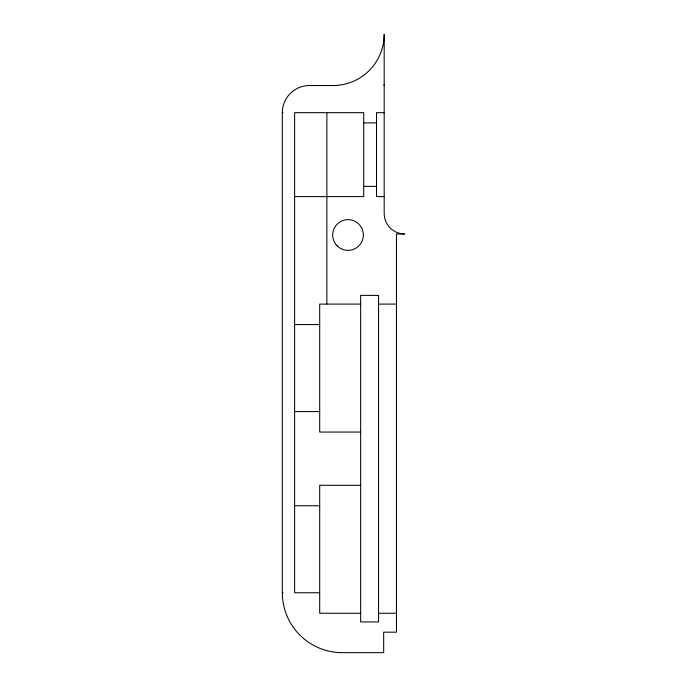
<?xml version="1.0" encoding="UTF-8"?>
<svg xmlns="http://www.w3.org/2000/svg" width="687" height="687" viewBox="0 0 687 687"><rect width="100%" height="100%" fill="white"/><g stroke="black" fill="none" stroke-linecap="round" stroke-linejoin="round"><path stroke-width="1.03" d="M383.801 85.145L384.188 84.638M282.331 592.761A59.889 59.889 0 0 0 342.22 652.65L383.681 652.65L383.681 632.177L396.476 632.177L396.476 233.966L404.669 233.966A20.473 20.473 0 0 1 384.188 213.494L384.188 34.35A51.181 51.181 0 0 1 333.006 85.531L309.459 85.531A27.128 27.128 0 0 0 282.331 112.659L282.331 592.761L283.035 592.744M384.188 112.659L376.51 112.659L376.51 196.602L384.188 196.602M363.715 122.896L376.51 122.896M363.715 186.366L376.51 186.366M294.62 196.602L363.715 196.602L363.715 112.659L294.62 112.659L294.62 592.761L319.695 592.761M360.649 304.092L319.695 304.092L319.695 432.046L360.649 432.046M378.563 304.092L396.476 304.092M294.62 324.565L319.695 324.565M294.62 411.573L319.695 411.573M360.649 485.28L319.695 485.28L319.695 613.242L360.649 613.242M294.62 505.752L319.695 505.752M378.563 613.242L396.476 613.242M282.331 112.659L283.035 112.711M326.866 112.659L326.866 304.092M378.563 295.384L360.649 295.384L360.649 621.941L378.563 621.941L378.563 295.384M337.171 245.852A15.354 15.354 0 0 0 362.856 238.964A15.354 15.354 0 0 0 344.05 220.158A15.354 15.354 0 0 0 337.171 245.852"/></g></svg>
